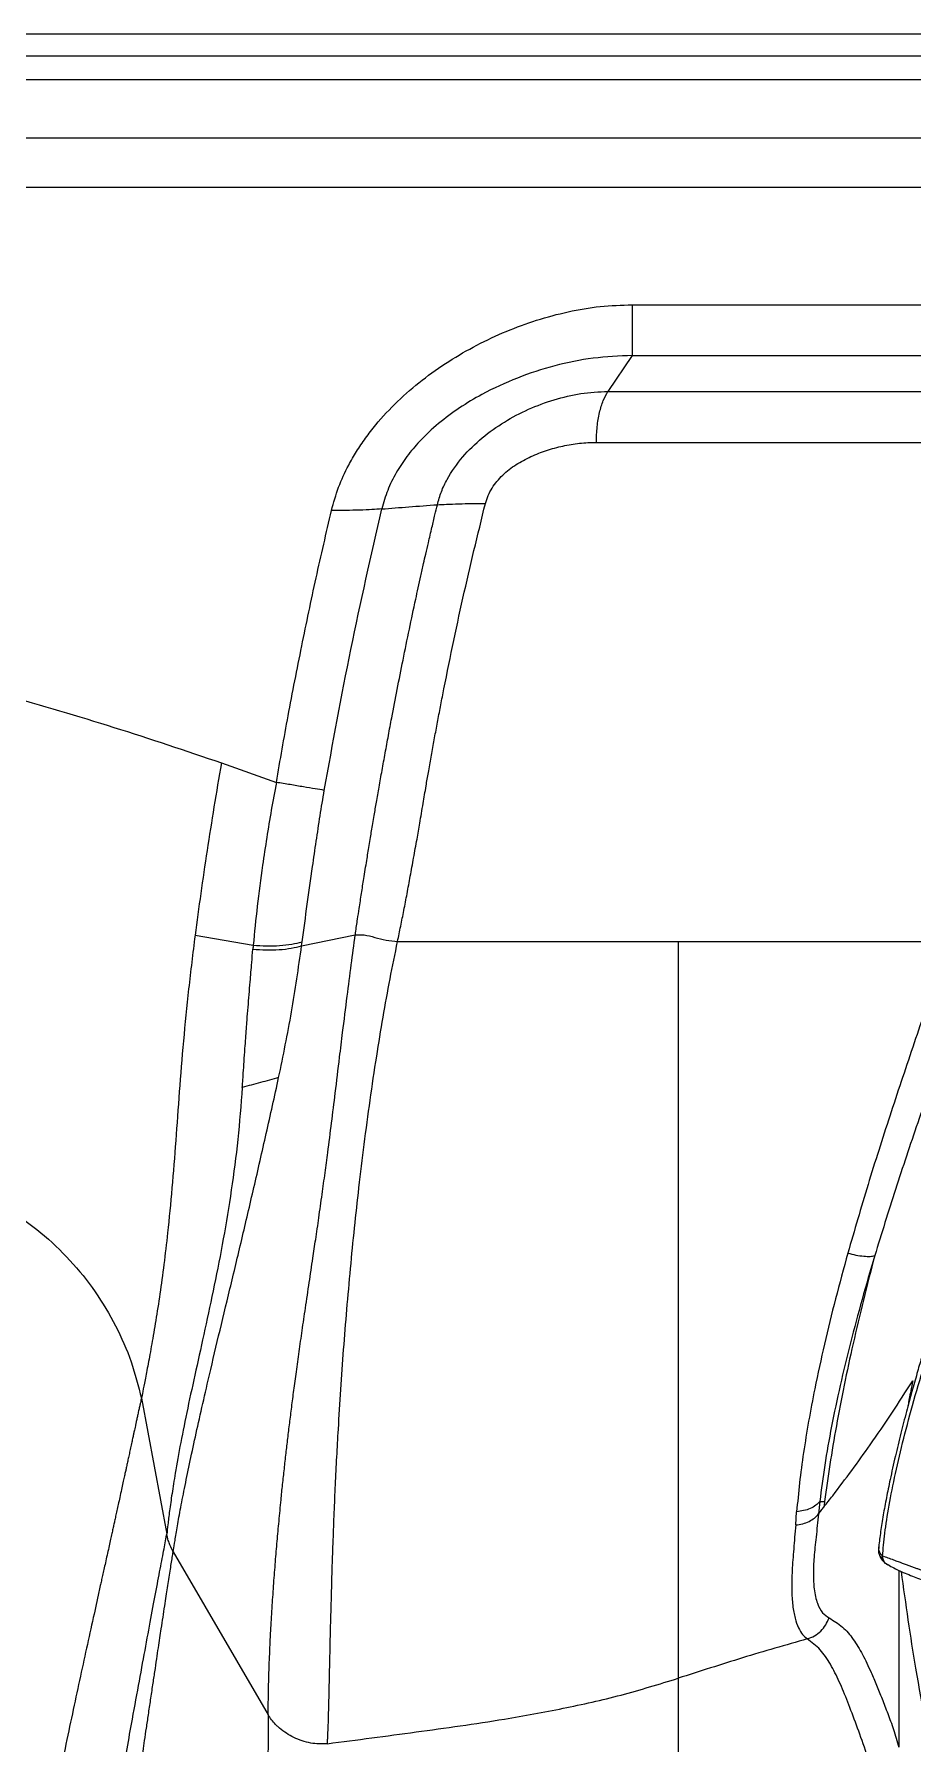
# Model space of a CAD drawing. Extents: x 943 to 1030, y 781 to 934.
# Drawn here: x 996.06 to 1003.48, y 875.86 to 890.31 of the extents above; entities that cross this region are included whole.
import ezdxf

# ---------------------------------------------------------------- set-up
doc = ezdxf.new("R2010")
doc.units = 0
doc.header["$MEASUREMENT"] = 0
doc.layers.add('1', color=4, linetype='Continuous')

# ---------------------------------------------------------------- blocks, each defined once
blk = doc.blocks.new('AIRA')
at = {"layer": '1', "color": 4, "linetype": 'Continuous', "lineweight": 25}
blk.add_line((84.142, 87.142), (3, 87.142), dxfattribs=at)
at = {"layer": '1', "color": 3, "linetype": 'Continuous', "lineweight": 25}
for p, q in [((3.417, 86.958), (83.725, 86.958)), ((83.448, 86.755), (3.694, 86.755)), ((82.815, 86.264), (4.327, 86.264)), ((82.306, 85.846), (4.836, 85.846)), ((57.933, 84.855), (82.071, 84.855)), ((57.933, 84.425), (57.728, 84.122)), ((57.933, 84.425), (82.071, 84.425)), ((57.728, 84.122), (75.681, 84.122)), ((57.63, 83.692), (74.321, 83.692)), ((54.464, 80.983), (54.928, 80.818)), ((55.141, 79.437), (55.594, 79.53)), ((55.141, 79.437), (55.145, 79.471)), ((55.951, 79.474), (58.321, 79.474)), ((58.321, 79.474), (60.65, 79.474)), ((53.788, 75.613), (54.002, 74.466)), ((59.517, 74.742), (59.507, 74.637)), ((59.313, 74.543), (59.321, 74.655)), ((54.002, 74.466), (54.001, 74.458)), ((54.056, 74.316), (54.859, 72.937)), ((60.015, 74.36), (60.013, 74.323)), ((60.052, 74.253), (60.047, 74.28)), ((60.105, 74.201), (60.095, 74.205)), ((60.185, 74.159), (60.183, 72.664)), ((55.359, 72.694), (55.359, 72.694))]:
    blk.add_line(p, q, dxfattribs=at)
at = {"layer": '1', "color": 3, "linetype": 'Continuous', "lineweight": 25, "flags": 128}
blk.add_lwpolyline([(54.241, 79.526), (54.486, 79.484), (54.732, 79.442)], dxfattribs=at)
at = {"layer": '1', "color": 3, "linetype": 'Continuous', "lineweight": 25}
for points, knots in [([(55.393, 83.116), (55.411, 83.182), (55.448, 83.314), (55.525, 83.479), (55.604, 83.616), (55.681, 83.73), (55.792, 83.874), (55.949, 84.042), (56.156, 84.221), (56.381, 84.379), (56.619, 84.517), (56.867, 84.633), (57.125, 84.728), (57.39, 84.799), (57.661, 84.846), (57.842, 84.852), (57.933, 84.855)], [0, 0, 0, 0, 0.062479, 0.124966, 0.165687, 0.207297, 0.249993, 0.33238, 0.416092, 0.499985, 0.58312, 0.666845, 0.750007, 0.833876, 0.917606, 1, 1, 1, 1]), ([(57.933, 84.425), (57.822, 84.421), (57.602, 84.412), (57.277, 84.344), (56.961, 84.242), (56.694, 84.118), (56.473, 83.986), (56.295, 83.854), (56.147, 83.716), (56.028, 83.575), (55.937, 83.437), (55.863, 83.288), (55.833, 83.182), (55.818, 83.129)], [0, 0, 0, 0, 0.124984, 0.249986, 0.374993, 0.499991, 0.583352, 0.666693, 0.750025, 0.812533, 0.875033, 0.937523, 1, 1, 1, 1]), ([(56.287, 83.165), (56.297, 83.202), (56.318, 83.276), (56.385, 83.415), (56.496, 83.573), (56.662, 83.734), (56.851, 83.868), (57.055, 83.976), (57.272, 84.056), (57.497, 84.111), (57.651, 84.119), (57.728, 84.122)], [0, 0, 0, 0, 0.062513, 0.125032, 0.249923, 0.374897, 0.499912, 0.624947, 0.749984, 0.875009, 1, 1, 1, 1]), ([(57.63, 83.692), (57.631, 83.737), (57.634, 83.825), (57.655, 83.946), (57.686, 84.05), (57.714, 84.098), (57.728, 84.122)], [0, 0, 0, 0, 0.249904, 0.499857, 0.74989, 1, 1, 1, 1]), ([(56.693, 83.176), (56.7, 83.198), (56.714, 83.244), (56.748, 83.306), (56.79, 83.364), (56.855, 83.434), (56.95, 83.507), (57.076, 83.574), (57.209, 83.626), (57.346, 83.663), (57.487, 83.688), (57.582, 83.691), (57.63, 83.692)], [0, 0, 0, 0, 0.061393, 0.124967, 0.186048, 0.249977, 0.374888, 0.499879, 0.6249, 0.749935, 0.874972, 1, 1, 1, 1]), ([(54.928, 80.818), (54.96, 81.006), (55.027, 81.391), (55.14, 81.967), (55.261, 82.545), (55.349, 82.926), (55.393, 83.116)], [0, 0, 0, 0, 0.243531, 0.499992, 0.750647, 1, 1, 1, 1]), ([(55.332, 80.751), (55.404, 81.149), (55.549, 81.945), (55.728, 82.734), (55.818, 83.129)], [0, 0, 0, 0, 0.499685, 1, 1, 1, 1]), ([(55.818, 83.129), (55.791, 83.127), (55.738, 83.123), (55.633, 83.119), (55.516, 83.116), (55.434, 83.116), (55.393, 83.116)], [0, 0, 0, 0, 0.2499804, 0.4999827, 0.7499938, 1, 1, 1, 1]), ([(55.597, 79.548), (55.602, 79.586), (55.612, 79.654), (55.629, 79.765), (55.646, 79.879), (55.668, 80.015), (55.689, 80.149), (55.708, 80.265), (55.722, 80.348), (55.732, 80.411), (55.743, 80.472), (55.756, 80.553), (55.774, 80.655), (55.796, 80.783), (55.82, 80.921), (55.847, 81.067), (55.874, 81.215), (55.907, 81.394), (55.948, 81.607), (55.998, 81.856), (56.05, 82.111), (56.093, 82.314), (56.126, 82.464), (56.148, 82.564), (56.169, 82.659), (56.19, 82.753), (56.214, 82.855), (56.24, 82.966), (56.265, 83.073), (56.28, 83.137), (56.287, 83.165)], [0, 0, 0, 0, 0.0314628, 0.0560617, 0.0914071, 0.125634, 0.1680184, 0.2024003, 0.2213489, 0.236715, 0.2538318, 0.272351, 0.3033171, 0.3383594, 0.377448, 0.4179521, 0.4588172, 0.5000422, 0.5661667, 0.6352818, 0.7073925, 0.7777572, 0.8044648, 0.8323331, 0.861362, 0.8840013, 0.9103635, 0.9467147, 0.9765645, 1, 1, 1, 1]), ([(55.818, 83.129), (55.893, 83.135), (56.045, 83.147), (56.206, 83.159), (56.287, 83.165)], [0, 0, 0, 0, 0.499992, 1, 1, 1, 1]), ([(55.951, 79.474), (55.96, 79.517), (55.978, 79.604), (56.005, 79.739), (56.032, 79.88), (56.059, 80.027), (56.087, 80.181), (56.114, 80.331), (56.14, 80.484), (56.166, 80.634), (56.19, 80.776), (56.212, 80.907), (56.234, 81.031), (56.258, 81.162), (56.282, 81.294), (56.307, 81.425), (56.377, 81.787), (56.498, 82.373), (56.628, 82.91), (56.693, 83.176)], [0, 0, 0, 0, 0.034662, 0.0710121, 0.1090519, 0.1487824, 0.1902047, 0.2333196, 0.2693299, 0.3139956, 0.353776, 0.3840333, 0.4191854, 0.454386, 0.4896355, 0.5253161, 0.5610798, 0.7823895, 1, 1, 1, 1]), ([(56.287, 83.165), (56.311, 83.166), (56.364, 83.169), (56.465, 83.173), (56.555, 83.175), (56.616, 83.176), (56.654, 83.176), (56.678, 83.176), (56.693, 83.176)], [0, 0, 0, 0, 0.2332201, 0.4997657, 0.7496686, 0.8455158, 0.9031012, 1, 1, 1, 1]), ([(52.636, 81.558), (52.943, 81.469), (53.557, 81.29), (54.162, 81.086), (54.464, 80.983)], [0, 0, 0, 0, 0.500801, 1, 1, 1, 1]), ([(54.464, 80.983), (54.442, 80.859), (54.4, 80.611), (54.342, 80.242), (54.288, 79.878), (54.257, 79.643), (54.241, 79.526)], [0, 0, 0, 0, 0.249986, 0.499987, 0.749984, 1, 1, 1, 1]), ([(54.928, 80.818), (54.913, 80.74), (54.884, 80.585), (54.846, 80.351), (54.805, 80.079), (54.764, 79.774), (54.743, 79.551), (54.732, 79.442)], [0, 0, 0, 0, 0.16731, 0.33409, 0.502148, 0.755257, 1, 1, 1, 1]), ([(55.332, 80.751), (55.307, 80.755), (55.258, 80.763), (55.158, 80.78), (55.046, 80.799), (54.967, 80.812), (54.928, 80.818)], [0, 0, 0, 0, 0.246365, 0.5, 0.753636, 1, 1, 1, 1]), ([(55.145, 79.471), (55.16, 79.576), (55.188, 79.787), (55.228, 80.071), (55.264, 80.321), (55.297, 80.536), (55.32, 80.679), (55.332, 80.751)], [0, 0, 0, 0, 0.251462, 0.500865, 0.666849, 0.833369, 1, 1, 1, 1]), ([(54.241, 79.526), (54.222, 79.374), (54.185, 79.071), (54.141, 78.631), (54.107, 78.203), (54.078, 77.788), (54.047, 77.388), (54.013, 77.039), (53.978, 76.742), (53.944, 76.493), (53.909, 76.267), (53.875, 76.068), (53.844, 75.898), (53.818, 75.764), (53.798, 75.663), (53.791, 75.63), (53.788, 75.613)], [0, 0, 0, 0, 0.083337, 0.1666799, 0.2500248, 0.333371, 0.416715, 0.5000521, 0.5625572, 0.6250586, 0.6875567, 0.7500521, 0.8125442, 0.8750325, 0.9375177, 1, 1, 1, 1]), ([(54.732, 79.442), (54.769, 79.44), (54.845, 79.434), (54.956, 79.438), (55.06, 79.45), (55.117, 79.464), (55.145, 79.471)], [0, 0, 0, 0, 0.2467637, 0.4999988, 0.7532345, 1, 1, 1, 1]), ([(54.859, 72.937), (54.859, 72.943), (54.859, 72.957), (54.859, 72.984), (54.859, 73.019), (54.86, 73.063), (54.86, 73.116), (54.862, 73.18), (54.864, 73.254), (54.866, 73.337), (54.87, 73.428), (54.874, 73.523), (54.879, 73.626), (54.885, 73.737), (54.894, 73.88), (54.905, 74.045), (54.919, 74.226), (54.934, 74.401), (54.95, 74.576), (54.965, 74.736), (54.98, 74.885), (54.995, 75.016), (55.009, 75.146), (55.024, 75.275), (55.04, 75.405), (55.057, 75.541), (55.076, 75.685), (55.097, 75.841), (55.12, 76.009), (55.146, 76.189), (55.174, 76.384), (55.205, 76.587), (55.233, 76.781), (55.261, 76.963), (55.287, 77.143), (55.313, 77.331), (55.339, 77.515), (55.365, 77.716), (55.394, 77.941), (55.427, 78.209), (55.458, 78.464), (55.491, 78.737), (55.524, 78.998), (55.559, 79.273), (55.583, 79.446), (55.594, 79.53)], [0, 0, 0, 0, 0.0153788, 0.0310235, 0.047976, 0.065666, 0.0844827, 0.10412, 0.1250011, 0.1446696, 0.1655098, 0.1874759, 0.2043518, 0.2270688, 0.2499836, 0.2814785, 0.3110158, 0.3379521, 0.3634799, 0.3901984, 0.4089509, 0.4278791, 0.4462283, 0.4637851, 0.481705, 0.499993, 0.5190171, 0.5398859, 0.5624458, 0.5857676, 0.6102412, 0.638147, 0.6641764, 0.6840288, 0.707087, 0.731755, 0.7542855, 0.7755462, 0.8063098, 0.837107, 0.8740819, 0.8997553, 0.9370025, 0.9692751, 1, 1, 1, 1]), ([(55.359, 72.694), (55.359, 72.703), (55.36, 72.72), (55.362, 72.758), (55.364, 72.802), (55.366, 72.855), (55.368, 72.919), (55.37, 73.006), (55.373, 73.12), (55.376, 73.26), (55.38, 73.421), (55.383, 73.567), (55.386, 73.704), (55.39, 73.832), (55.394, 73.982), (55.398, 74.142), (55.403, 74.285), (55.409, 74.451), (55.416, 74.645), (55.426, 74.88), (55.438, 75.115), (55.453, 75.383), (55.471, 75.686), (55.495, 76.024), (55.523, 76.365), (55.553, 76.708), (55.587, 77.052), (55.625, 77.401), (55.669, 77.761), (55.718, 78.132), (55.772, 78.49), (55.828, 78.832), (55.886, 79.156), (55.93, 79.369), (55.951, 79.474)], [0, 0, 0, 0, 0.020254, 0.04095, 0.062088, 0.080887, 0.101859, 0.125004, 0.155419, 0.187499, 0.216435, 0.249978, 0.266098, 0.285947, 0.312475, 0.336221, 0.357878, 0.374979, 0.407103, 0.438647, 0.469609, 0.499989, 0.542716, 0.584836, 0.626349, 0.668764, 0.710353, 0.75112, 0.794964, 0.839553, 0.883966, 0.923424, 0.962098, 1, 1, 1, 1]), ([(55.594, 79.53), (55.595, 79.533), (55.596, 79.539), (55.596, 79.545), (55.597, 79.548)], [0, 0, 0, 0, 0.500035, 1, 1, 1, 1]), ([(55.594, 79.53), (55.619, 79.531), (55.67, 79.533), (55.758, 79.509), (55.851, 79.483), (55.919, 79.477), (55.951, 79.474)], [0, 0, 0, 0, 0.239234, 0.497687, 0.757708, 1, 1, 1, 1]), ([(58.321, 79.474), (58.321, 79.25), (58.321, 78.804), (58.321, 78.135), (58.321, 77.525), (58.321, 76.977), (58.321, 76.49), (58.321, 76.013), (58.321, 75.602), (58.321, 75.255), (58.321, 74.968), (58.321, 74.694), (58.321, 74.436), (58.321, 74.197), (58.321, 73.981), (58.321, 73.788), (58.321, 73.624), (58.321, 73.487), (58.321, 73.379), (58.321, 73.298), (58.321, 73.264), (58.321, 73.247)], [0, 0, 0, 0, 0.0833463, 0.1666866, 0.2500243, 0.3125301, 0.3750334, 0.4375332, 0.5000289, 0.5416988, 0.5833672, 0.625033, 0.6666986, 0.7083615, 0.7500229, 0.791684, 0.8333427, 0.8750047, 0.9166675, 0.9583326, 1, 1, 1, 1]), ([(54.64, 78.241), (54.641, 78.257), (54.644, 78.297), (54.649, 78.369), (54.655, 78.463), (54.662, 78.562), (54.669, 78.654), (54.675, 78.734), (54.681, 78.821), (54.692, 78.952), (54.705, 79.115), (54.718, 79.278), (54.726, 79.371), (54.729, 79.409)], [0, 0, 0, 0, 0.040931, 0.104244, 0.189971, 0.28408, 0.360448, 0.429258, 0.490498, 0.584807, 0.765713, 0.904185, 1, 1, 1, 1]), ([(54.732, 79.442), (54.731, 79.436), (54.731, 79.425), (54.73, 79.414), (54.729, 79.409)], [0, 0, 0, 0, 0.4998077, 1, 1, 1, 1]), ([(54.729, 79.409), (54.766, 79.406), (54.841, 79.401), (54.952, 79.404), (55.056, 79.415), (55.113, 79.43), (55.141, 79.437)], [0, 0, 0, 0, 0.24681, 0.5, 0.753191, 1, 1, 1, 1]), ([(54.947, 78.323), (54.985, 78.507), (55.06, 78.874), (55.114, 79.25), (55.141, 79.437)], [0, 0, 0, 0, 0.502887, 1, 1, 1, 1]), ([(60.5, 79.161), (60.433, 78.967), (60.3, 78.58), (60.107, 77.998), (59.92, 77.417), (59.809, 77.032), (59.753, 76.84)], [0, 0, 0, 0, 0.249165, 0.49853, 0.748393, 1, 1, 1, 1]), ([(60.739, 79.08), (60.672, 78.89), (60.538, 78.51), (60.343, 77.942), (60.153, 77.377), (60.038, 77.005), (59.981, 76.819)], [0, 0, 0, 0, 0.250731, 0.500867, 0.750276, 1, 1, 1, 1]), ([(54.056, 74.316), (54.06, 74.337), (54.067, 74.38), (54.085, 74.496), (54.111, 74.644), (54.146, 74.823), (54.188, 75.028), (54.236, 75.255), (54.291, 75.501), (54.358, 75.793), (54.439, 76.136), (54.535, 76.534), (54.635, 76.953), (54.738, 77.393), (54.842, 77.849), (54.912, 78.165), (54.947, 78.323)], [0, 0, 0, 0, 0.062484, 0.124972, 0.187464, 0.24996, 0.312459, 0.374961, 0.437466, 0.499972, 0.583306, 0.666645, 0.749983, 0.833322, 0.916662, 1, 1, 1, 1]), ([(54.947, 78.323), (54.921, 78.316), (54.871, 78.302), (54.766, 78.274), (54.69, 78.254), (54.64, 78.241)], [0, 0, 0, 0, 0.250352, 0.500725, 1, 1, 1, 1]), ([(61.174, 78.342), (61.134, 78.229), (61.054, 78.004), (60.942, 77.687), (60.843, 77.401), (60.759, 77.156), (60.69, 76.95), (60.636, 76.788), (60.595, 76.664), (60.566, 76.573), (60.542, 76.498), (60.521, 76.432), (60.501, 76.367), (60.48, 76.301), (60.459, 76.231), (60.435, 76.154), (60.407, 76.06), (60.373, 75.948), (60.335, 75.815), (60.292, 75.662), (60.246, 75.493), (60.199, 75.31), (60.152, 75.117), (60.112, 74.935), (60.078, 74.769), (60.051, 74.622), (60.029, 74.481), (60.019, 74.401), (60.015, 74.359)], [0, 0, 0, 0, 0.067648, 0.134132, 0.193061, 0.244376, 0.288168, 0.324519, 0.349776, 0.369594, 0.384749, 0.399415, 0.414214, 0.429148, 0.444221, 0.461998, 0.483042, 0.509745, 0.542002, 0.579741, 0.622908, 0.671507, 0.725651, 0.785551, 0.834489, 0.886693, 0.941759, 1, 1, 1, 1]), ([(54.64, 78.241), (54.629, 78.093), (54.605, 77.799), (54.549, 77.371), (54.481, 76.959), (54.404, 76.565), (54.324, 76.194), (54.247, 75.846), (54.177, 75.526), (54.118, 75.234), (54.076, 74.995), (54.045, 74.804), (54.025, 74.659), (54.01, 74.539), (54.005, 74.49), (54.002, 74.466)], [0, 0, 0, 0, 0.083342, 0.166683, 0.250023, 0.333361, 0.416697, 0.50003, 0.583362, 0.666694, 0.750021, 0.812523, 0.875021, 0.937514, 1, 1, 1, 1]), ([(60.047, 74.28), (60.052, 74.341), (60.063, 74.465), (60.099, 74.703), (60.153, 74.973), (60.223, 75.271), (60.309, 75.592), (60.411, 75.935), (60.526, 76.296), (60.652, 76.671), (60.789, 77.058), (60.934, 77.458), (61.085, 77.868), (61.189, 78.149), (61.241, 78.289)], [0, 0, 0, 0, 0.083648, 0.167746, 0.251461, 0.334457, 0.417447, 0.500935, 0.584376, 0.667337, 0.750217, 0.833366, 0.916826, 1, 1, 1, 1]), ([(52.07, 77.478), (52.171, 77.443), (52.378, 77.372), (52.669, 77.214), (52.943, 77.018), (53.19, 76.784), (53.403, 76.519), (53.575, 76.23), (53.708, 75.928), (53.761, 75.717), (53.788, 75.613)], [0, 0, 0, 0, 0.121104, 0.245487, 0.372156, 0.5, 0.627844, 0.754513, 0.878896, 1, 1, 1, 1]), ([(59.753, 76.84), (59.718, 76.711), (59.647, 76.452), (59.554, 76.069), (59.479, 75.724), (59.421, 75.418), (59.378, 75.152), (59.343, 74.894), (59.329, 74.735), (59.321, 74.655)], [0, 0, 0, 0, 0.16374, 0.328887, 0.49578, 0.620783, 0.745967, 0.872062, 1, 1, 1, 1]), ([(59.981, 76.819), (59.944, 76.695), (59.872, 76.447), (59.774, 76.08), (59.687, 75.721), (59.614, 75.375), (59.554, 75.043), (59.53, 74.842), (59.517, 74.742)], [0, 0, 0, 0, 0.165654, 0.332109, 0.499539, 0.665884, 0.832117, 1, 1, 1, 1]), ([(59.981, 76.819), (59.948, 76.693), (59.883, 76.442), (59.797, 76.076), (59.72, 75.721), (59.655, 75.379), (59.599, 75.049), (59.571, 74.844), (59.557, 74.742)], [0, 0, 0, 0, 0.168019, 0.33515, 0.500037, 0.666165, 0.832833, 1, 1, 1, 1]), ([(59.753, 76.84), (59.776, 76.834), (59.824, 76.822), (59.889, 76.813), (59.945, 76.811), (59.969, 76.816), (59.981, 76.819)], [0, 0, 0, 0, 0.245406, 0.5, 0.754594, 1, 1, 1, 1]), ([(59.551, 74.694), (59.576, 74.726), (59.71, 74.899), (59.97, 75.249), (60.184, 75.579), (60.301, 75.76)], [0, 0, 0, 0, 0.0924867, 0.5000164, 1, 1, 1, 1]), ([(60.301, 75.76), (60.296, 75.731), (60.284, 75.674), (60.272, 75.61), (60.264, 75.565), (60.26, 75.543), (60.259, 75.538)], [0, 0, 0, 0, 0.298, 0.596261, 0.894578, 1, 1, 1, 1]), ([(53.788, 75.613), (53.787, 75.608), (53.784, 75.596), (53.779, 75.575), (53.773, 75.548), (53.766, 75.515), (53.758, 75.479), (53.75, 75.443), (53.743, 75.411), (53.737, 75.382), (53.732, 75.357), (53.726, 75.333), (53.72, 75.305), (53.713, 75.271), (53.704, 75.229), (53.694, 75.183), (53.684, 75.137), (53.675, 75.094), (53.666, 75.055), (53.659, 75.019), (53.651, 74.984), (53.642, 74.945), (53.632, 74.897), (53.619, 74.84), (53.606, 74.778), (53.593, 74.719), (53.581, 74.666), (53.571, 74.619), (53.562, 74.577), (53.553, 74.539), (53.545, 74.5), (53.535, 74.457), (53.524, 74.407), (53.512, 74.35), (53.498, 74.288), (53.484, 74.226), (53.472, 74.169), (53.46, 74.118), (53.45, 74.072), (53.44, 74.026), (53.418, 73.924), (53.361, 73.668), (53.266, 73.237), (53.144, 72.662), (53.017, 72.042), (52.927, 71.587), (52.882, 71.359)], [0, 0, 0, 0, 0.009835, 0.022229, 0.037182, 0.05469, 0.073149, 0.089483, 0.104019, 0.115768, 0.126009, 0.134563, 0.145283, 0.158312, 0.173646, 0.191105, 0.206743, 0.220942, 0.233705, 0.245034, 0.254777, 0.266509, 0.280815, 0.297692, 0.317087, 0.333125, 0.347459, 0.360094, 0.371033, 0.38028, 0.39003, 0.400919, 0.41345, 0.427624, 0.443338, 0.458344, 0.471846, 0.483845, 0.494343, 0.503389, 0.515511, 0.563127, 0.672604, 0.781727, 0.890804, 1, 1, 1, 1]), ([(59.517, 74.742), (59.506, 74.73), (59.484, 74.707), (59.437, 74.681), (59.382, 74.662), (59.341, 74.658), (59.321, 74.655)], [0, 0, 0, 0, 0.2467075, 0.4999964, 0.7532871, 1, 1, 1, 1]), ([(59.517, 74.742), (59.524, 74.742), (59.538, 74.742), (59.551, 74.742), (59.557, 74.742)], [0, 0, 0, 0, 0.499998, 1, 1, 1, 1]), ([(59.557, 74.742), (59.556, 74.734), (59.554, 74.718), (59.552, 74.702), (59.551, 74.694)], [0, 0, 0, 0, 0.4999997, 1, 1, 1, 1]), ([(59.313, 74.543), (59.333, 74.546), (59.373, 74.551), (59.427, 74.572), (59.474, 74.6), (59.496, 74.625), (59.507, 74.637)], [0, 0, 0, 0, 0.2499961, 0.499995, 0.7499959, 1, 1, 1, 1]), ([(59.507, 74.637), (59.499, 74.57), (59.485, 74.439), (59.466, 74.268), (59.46, 74.121), (59.468, 73.986), (59.494, 73.874), (59.538, 73.794), (59.576, 73.769), (59.595, 73.757)], [0, 0, 0, 0, 0.129403, 0.254248, 0.378132, 0.502794, 0.66769, 0.833027, 1, 1, 1, 1]), ([(59.507, 74.637), (59.514, 74.646), (59.529, 74.665), (59.544, 74.684), (59.551, 74.694)], [0, 0, 0, 0, 0.499999, 1, 1, 1, 1]), ([(53.215, 69.842), (53.247, 70.063), (53.31, 70.505), (53.406, 71.129), (53.502, 71.722), (53.599, 72.274), (53.681, 72.733), (53.75, 73.11), (53.806, 73.416), (53.857, 73.693), (53.903, 73.939), (53.943, 74.151), (53.977, 74.329), (53.993, 74.415), (54.001, 74.458)], [0, 0, 0, 0, 0.100515, 0.20098, 0.301436, 0.40176, 0.501879, 0.573341, 0.644699, 0.716021, 0.787327, 0.858383, 0.929235, 1, 1, 1, 1]), ([(54.054, 74.321), (54.042, 74.345), (54.024, 74.381), (54.013, 74.419), (54.008, 74.438), (54.005, 74.449), (54.003, 74.46), (54.002, 74.466)], [0, 0, 0, 0, 0.498743, 0.756733, 0.770821, 0.879967, 1, 1, 1, 1]), ([(59.313, 74.543), (59.307, 74.474), (59.296, 74.337), (59.281, 74.155), (59.278, 73.994), (59.286, 73.86), (59.306, 73.752), (59.335, 73.671), (59.37, 73.613), (59.398, 73.591), (59.411, 73.58)], [0, 0, 0, 0, 0.1255481, 0.2506316, 0.3761475, 0.5027441, 0.6280109, 0.7522719, 0.8763304, 1, 1, 1, 1]), ([(53.372, 69.557), (53.382, 69.641), (53.403, 69.807), (53.434, 70.05), (53.465, 70.284), (53.495, 70.508), (53.524, 70.724), (53.552, 70.932), (53.582, 71.145), (53.612, 71.352), (53.64, 71.549), (53.665, 71.718), (53.689, 71.88), (53.72, 72.083), (53.744, 72.245), (53.762, 72.364), (53.767, 72.401), (53.773, 72.439), (53.778, 72.476), (53.784, 72.513), (53.792, 72.564), (53.802, 72.634), (53.816, 72.726), (53.831, 72.83), (53.848, 72.944), (53.866, 73.067), (53.884, 73.188), (53.902, 73.303), (53.917, 73.408), (53.931, 73.503), (53.944, 73.588), (53.957, 73.674), (53.971, 73.765), (53.984, 73.857), (53.997, 73.94), (54.008, 74.014), (54.019, 74.086), (54.03, 74.153), (54.04, 74.215), (54.049, 74.27), (54.054, 74.301), (54.056, 74.316)], [0, 0, 0, 0, 0.037754, 0.074673, 0.110755, 0.146002, 0.18041, 0.213982, 0.246716, 0.28577, 0.318287, 0.34792, 0.374669, 0.404464, 0.458583, 0.46576, 0.472959, 0.480179, 0.487419, 0.49468, 0.501963, 0.517895, 0.536651, 0.558231, 0.582632, 0.609852, 0.638554, 0.664765, 0.691221, 0.715189, 0.736669, 0.758007, 0.785728, 0.814587, 0.841257, 0.865739, 0.891729, 0.919788, 0.947184, 0.973921, 1, 1, 1, 1]), ([(54.056, 74.316), (54.056, 74.317), (54.055, 74.318), (54.054, 74.32), (54.054, 74.321)], [0, 0, 0, 0, 0.500065, 1, 1, 1, 1]), ([(60.013, 74.327), (60.015, 74.314), (60.017, 74.289), (60.035, 74.254), (60.062, 74.224), (60.085, 74.209), (60.097, 74.202)], [0, 0, 0, 0, 0.25161, 0.508523, 0.760179, 1, 1, 1, 1]), ([(60.047, 74.28), (60.04, 74.287), (60.025, 74.303), (60.014, 74.331), (60.015, 74.35), (60.015, 74.359)], [0, 0, 0, 0, 0.338921, 0.697009, 1, 1, 1, 1]), ([(60.052, 74.253), (60.044, 74.261), (60.027, 74.276), (60.015, 74.302), (60.015, 74.318), (60.015, 74.323)], [0, 0, 0, 0, 0.394936, 0.815156, 1, 1, 1, 1]), ([(60.428, 74.139), (60.4, 74.15), (60.37, 74.161), (60.31, 74.183), (60.255, 74.203), (60.19, 74.227), (60.123, 74.252), (60.078, 74.268), (60.047, 74.28)], [0, 0, 0, 0, 0.223794, 0.237965, 0.472855, 0.650369, 0.753444, 1, 1, 1, 1]), ([(60.095, 74.205), (60.092, 74.206), (60.063, 74.218), (60.057, 74.237), (60.052, 74.253)], [0, 0, 0, 0, 0.102596, 1, 1, 1, 1]), ([(60.104, 74.199), (60.138, 74.181), (60.216, 74.142), (60.33, 74.099), (60.406, 74.07), (60.444, 74.056)], [0, 0, 0, 0, 0.2760874, 0.6372966, 1, 1, 1, 1]), ([(62.126, 67.696), (61.986, 68.005), (61.706, 68.622), (61.342, 69.555), (61.02, 70.493), (60.742, 71.436), (60.51, 72.382), (60.327, 73.286), (60.244, 73.876), (60.206, 74.149)], [0, 0, 0, 0, 0.145843, 0.291664, 0.437429, 0.583233, 0.729055, 0.874823, 1, 1, 1, 1]), ([(59.411, 73.58), (59.432, 73.588), (59.473, 73.603), (59.526, 73.645), (59.569, 73.696), (59.586, 73.737), (59.595, 73.757)], [0, 0, 0, 0, 0.24633, 0.5, 0.75367, 1, 1, 1, 1]), ([(59.595, 73.757), (59.634, 73.734), (59.713, 73.686), (59.8, 73.58), (59.878, 73.452), (59.941, 73.319), (59.996, 73.191), (60.042, 73.075), (60.09, 72.95), (60.14, 72.817), (60.168, 72.715), (60.183, 72.664)], [0, 0, 0, 0, 0.140651, 0.280835, 0.420628, 0.560251, 0.647945, 0.735598, 0.82326, 0.9111, 1, 1, 1, 1]), ([(59.411, 73.58), (59.229, 73.528), (58.863, 73.423), (58.502, 73.305), (58.321, 73.247)], [0, 0, 0, 0, 0.499999, 1, 1, 1, 1]), ([(59.976, 72.4), (59.952, 72.481), (59.904, 72.642), (59.825, 72.855), (59.753, 73.049), (59.682, 73.221), (59.608, 73.369), (59.525, 73.494), (59.449, 73.551), (59.411, 73.58)], [0, 0, 0, 0, 0.142901, 0.28574, 0.428624, 0.571506, 0.714304, 0.857139, 1, 1, 1, 1]), ([(55.359, 72.694), (55.608, 72.727), (56.107, 72.792), (56.771, 72.885), (57.349, 72.99), (57.84, 73.099), (58.16, 73.198), (58.321, 73.247)], [0, 0, 0, 0, 0.250021, 0.500029, 0.666697, 0.833352, 1, 1, 1, 1]), ([(58.321, 73.247), (58.321, 73.193), (58.321, 73.084), (58.321, 72.868), (58.321, 72.613), (58.321, 72.318), (58.321, 71.982), (58.321, 71.607), (58.321, 71.194), (58.321, 70.721), (58.321, 70.183), (58.321, 69.574), (58.321, 68.919), (58.321, 68.22), (58.321, 67.478), (58.321, 66.696), (58.321, 66.141), (58.321, 65.863)], [0, 0, 0, 0, 0.0625, 0.125, 0.1875, 0.250001, 0.312501, 0.375001, 0.437502, 0.500002, 0.57143, 0.642858, 0.714287, 0.785715, 0.857143, 0.928572, 1, 1, 1, 1]), ([(54.859, 72.937), (54.859, 72.912), (54.86, 72.86), (54.859, 72.758), (54.857, 72.646), (54.855, 72.529), (54.853, 72.418), (54.851, 72.334), (54.85, 72.285), (54.849, 72.271), (54.849, 72.257), (54.849, 72.243), (54.848, 72.229), (54.848, 72.215), (54.848, 72.197), (54.847, 72.171), (54.846, 72.133), (54.845, 72.089), (54.844, 72.046), (54.843, 72.004), (54.842, 71.957), (54.841, 71.904), (54.839, 71.848), (54.838, 71.793), (54.837, 71.737), (54.836, 71.68), (54.834, 71.625), (54.833, 71.573), (54.832, 71.527), (54.831, 71.482), (54.83, 71.433), (54.828, 71.375), (54.827, 71.315), (54.826, 71.258), (54.824, 71.206), (54.823, 71.156), (54.822, 71.107), (54.821, 71.06), (54.818, 70.916), (54.813, 70.67), (54.806, 70.312), (54.799, 69.948), (54.793, 69.578), (54.788, 69.21), (54.784, 68.847), (54.781, 68.489), (54.779, 68.13), (54.778, 67.884), (54.778, 67.761)], [0, 0, 0, 0, 0.03822, 0.080319, 0.126298, 0.158767, 0.192921, 0.224371, 0.227983, 0.231611, 0.235255, 0.238916, 0.242593, 0.246287, 0.249997, 0.256383, 0.265768, 0.27815, 0.288528, 0.296827, 0.307722, 0.321151, 0.333276, 0.345402, 0.357527, 0.369652, 0.38144, 0.392191, 0.401795, 0.410002, 0.41937, 0.431199, 0.444255, 0.454381, 0.464173, 0.473632, 0.482756, 0.491547, 0.500004, 0.562111, 0.62257, 0.681383, 0.739118, 0.795427, 0.848401, 0.89901, 0.949422, 1, 1, 1, 1]), ([(55.359, 72.694), (55.311, 72.693), (55.214, 72.691), (55.075, 72.742), (54.984, 72.799), (54.93, 72.847), (54.901, 72.878), (54.878, 72.908), (54.865, 72.928), (54.861, 72.934), (54.86, 72.936), (54.859, 72.937)], [0, 0, 0, 0, 0.24262, 0.499465, 0.74468, 0.791638, 0.871428, 0.96318, 0.98845, 0.995945, 1, 1, 1, 1])]:
    blk.add_open_spline(points, degree=3, knots=knots, dxfattribs=at)
blk.add_open_spline([(57.933, 84.855), (57.933, 84.812), (57.933, 84.726), (57.933, 84.606), (57.933, 84.5), (57.933, 84.45), (57.933, 84.425)], degree=3, dxfattribs=at)

msp = doc.modelspace()

# ---------------------------------------------------------------- block references
at = {"layer": '1'}
msp.add_blockref('AIRA', (943.177, 803.166), dxfattribs=at)

doc.saveas('drawing.dxf')
